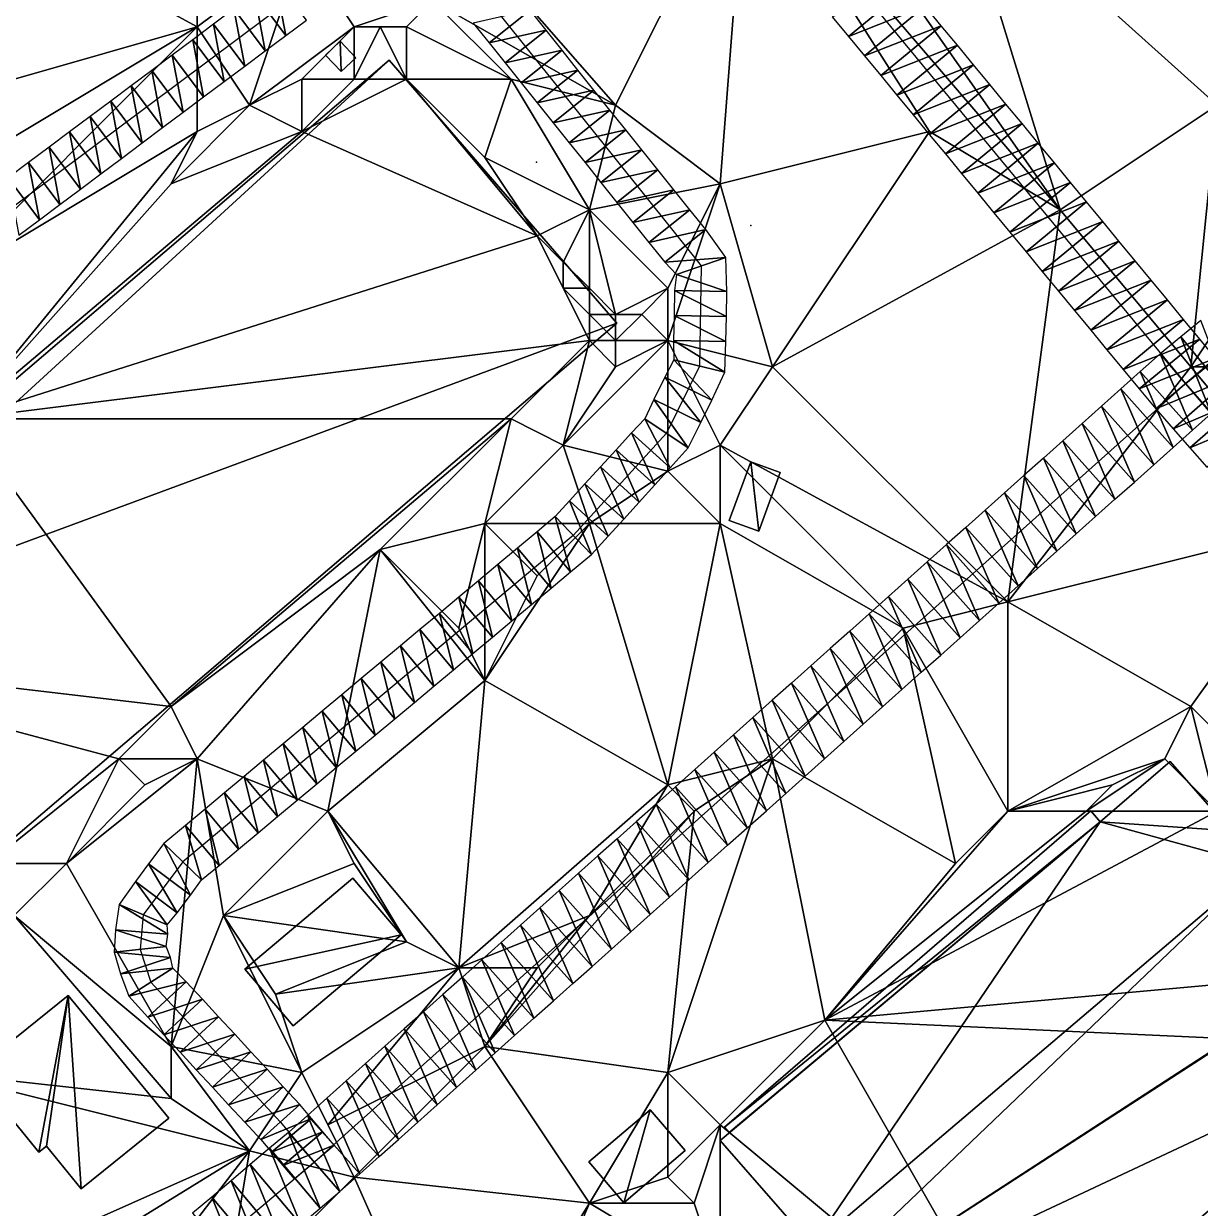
# Model space of a CAD drawing. Header units: metres. Extents: x -1103 to 901, y -902 to 905.
# Drawn here: x -509.3 to -419.3, y 661.6 to 752.2 of the extents above; entities that cross this region are included whole.
import ezdxf

# ---------------------------------------------------------------- set-up
doc = ezdxf.new("R2010")
doc.units = ezdxf.units.M
for name, color, linetype in [('OSM_BUILDING_FOOTPRINTS', 7, 'CONTINUOUS'), ('OSM_BUILDING_ROOFS', 1, 'CONTINUOUS'), ('OSM_BUILDING_WALLS', 8, 'CONTINUOUS'), ('OSM_ROAD_AXES', 2, 'CONTINUOUS'), ('OSM_ROAD_SURFACE', 9, 'CONTINUOUS'), ('OSM_TERRAIN', 3, 'CONTINUOUS'), ('OSM_TREES', 3, 'CONTINUOUS')]:
    doc.layers.add(name, color=color, linetype=linetype)

msp = doc.modelspace()

# ---------------------------------------------------------------- linework, layer by layer
at = {"layer": 'OSM_BUILDING_FOOTPRINTS'}
for points in [[(-486.183, 749.842, 7.859), (-485.077, 750.892, 7.859), (-483.872, 749.632, 7.859), (-484.978, 748.581, 7.859), (-486.183, 749.842, 7.859)], [(-531.426, 706.667, 8.583), (-481.308, 749.444, 8.583), (-463.909, 729.327, 8.583), (-514.115, 686.473, 8.583), (-516.801, 689.581, 8.583), (-517.918, 688.63, 8.583), (-531.105, 703.869, 8.583), (-529.9, 704.909, 8.583), (-531.426, 706.667, 8.583)], [(-451.407, 717.904, 6.605), (-453.054, 713.414, 6.605), (-455.309, 714.232, 6.605), (-453.651, 718.722, 6.605), (-451.407, 717.904, 6.605)], [(-416.952, 690.478, 8.057), (-416.178, 691.141, 8.057), (-413.901, 688.542, 8.057), (-414.741, 687.823, 8.057), (-408.164, 680.314, 8.057), (-408.617, 679.927, 8.057), (-403.709, 674.309, 8.057), (-444.077, 639.451, 8.057), (-453.772, 650.521, 8.057), (-453.086, 651.107, 8.057), (-455.098, 653.408, 8.057), (-448.941, 658.716, 8.057), (-456.005, 666.789, 8.057), (-455.308, 667.397, 8.057), (-455.673, 667.828, 8.057), (-427.663, 692.015, 8.057), (-426.933, 691.174, 8.057), (-421.594, 695.786, 8.057), (-416.952, 690.478, 8.057)], [(-488.658, 675.569, 11.183), (-492.361, 679.905, 11.183), (-484.104, 686.872, 11.183), (-480.39, 682.537, 11.183), (-488.658, 675.569, 11.183)], [(-513.131, 672.041, 11.18), (-505.88, 677.903, 11.18), (-498.175, 668.503, 11.18), (-504.863, 663.095, 11.18), (-507.527, 666.357, 11.18), (-508.102, 665.893, 11.18), (-513.131, 672.041, 11.18)], [(-466.053, 665.174, 9.037), (-461.355, 669.155, 9.037), (-458.669, 666.026, 9.037), (-463.367, 662.033, 9.037), (-466.053, 665.174, 9.037)]]:
    msp.add_polyline3d(points, close=True, dxfattribs=at)
at = {"layer": 'OSM_BUILDING_ROOFS'}
for points in [[(-485.077, 750.892, 17.859), (-486.183, 749.842, 17.859), (-484.978, 748.581, 17.859)], [(-485.077, 750.892, 17.859), (-484.978, 748.581, 17.859), (-483.872, 749.632, 17.859)], [(-481.308, 749.444, 36.183), (-531.426, 706.667, 36.183), (-529.9, 704.909, 36.183)], [(-529.9, 704.909, 36.183), (-463.909, 729.327, 36.183), (-481.308, 749.444, 36.183)], [(-529.9, 704.909, 36.183), (-514.115, 686.473, 36.183), (-463.909, 729.327, 36.183)], [(-453.054, 713.414, 11.805), (-453.651, 718.722, 11.805), (-455.309, 714.232, 11.805)], [(-453.054, 713.414, 11.805), (-451.407, 717.904, 11.805), (-453.651, 718.722, 11.805)], [(-416.952, 690.478, 58.057), (-421.594, 695.786, 58.057), (-426.933, 691.174, 58.057)], [(-426.933, 691.174, 58.057), (-427.663, 692.015, 58.057), (-455.673, 667.828, 58.057)], [(-426.933, 691.174, 58.057), (-455.308, 667.397, 58.057), (-456.005, 666.789, 58.057)], [(-426.933, 691.174, 58.057), (-456.005, 666.789, 58.057), (-448.941, 658.716, 58.057)], [(-426.933, 691.174, 58.057), (-455.673, 667.828, 58.057), (-455.308, 667.397, 58.057)], [(-414.741, 687.823, 58.057), (-426.933, 691.174, 58.057), (-448.941, 658.716, 58.057)], [(-414.741, 687.823, 58.057), (-416.952, 690.478, 58.057), (-426.933, 691.174, 58.057)], [(-453.086, 651.107, 58.057), (-408.164, 680.314, 58.057), (-414.741, 687.823, 58.057)], [(-414.741, 687.823, 58.057), (-448.941, 658.716, 58.057), (-453.086, 651.107, 58.057)], [(-492.361, 679.905, 16.383), (-480.39, 682.537, 16.383), (-484.104, 686.872, 16.383)], [(-492.361, 679.905, 16.383), (-488.658, 675.569, 16.383), (-480.39, 682.537, 16.383)], [(-453.086, 651.107, 58.057), (-408.617, 679.927, 58.057), (-408.164, 680.314, 58.057)], [(-453.086, 651.107, 58.057), (-403.709, 674.309, 58.057), (-408.617, 679.927, 58.057)], [(-505.88, 677.903, 16.38), (-513.131, 672.041, 16.38), (-508.102, 665.893, 16.38)], [(-505.88, 677.903, 16.38), (-508.102, 665.893, 16.38), (-507.527, 666.357, 16.38)], [(-505.88, 677.903, 16.38), (-507.527, 666.357, 16.38), (-504.863, 663.095, 16.38)], [(-505.88, 677.903, 16.38), (-504.863, 663.095, 16.38), (-498.175, 668.503, 16.38)], [(-453.086, 651.107, 58.057), (-444.077, 639.451, 58.057), (-403.709, 674.309, 58.057)], [(-461.355, 669.155, 14.237), (-466.053, 665.174, 14.237), (-463.367, 662.033, 14.237)], [(-461.355, 669.155, 14.237), (-463.367, 662.033, 14.237), (-458.669, 666.026, 14.237)]]:
    msp.add_3dface(points, dxfattribs=at)
at = {"layer": 'OSM_BUILDING_WALLS'}
for points in [[(-485.077, 750.892, 7.859), (-486.183, 749.842, 7.859), (-486.183, 749.842, 17.859)], [(-485.077, 750.892, 7.859), (-486.183, 749.842, 17.859), (-485.077, 750.892, 17.859)], [(-483.872, 749.632, 7.859), (-485.077, 750.892, 7.859), (-485.077, 750.892, 17.859)], [(-483.872, 749.632, 7.859), (-485.077, 750.892, 17.859), (-483.872, 749.632, 17.859)], [(-486.183, 749.842, 7.859), (-484.978, 748.581, 7.859), (-484.978, 748.581, 17.859)], [(-486.183, 749.842, 7.859), (-484.978, 748.581, 17.859), (-486.183, 749.842, 17.859)], [(-484.978, 748.581, 7.859), (-483.872, 749.632, 7.859), (-483.872, 749.632, 17.859)], [(-484.978, 748.581, 7.859), (-483.872, 749.632, 17.859), (-484.978, 748.581, 17.859)], [(-481.308, 749.444, 8.583), (-531.426, 706.667, 8.583), (-531.426, 706.667, 36.183)], [(-481.308, 749.444, 8.583), (-531.426, 706.667, 36.183), (-481.308, 749.444, 36.183)], [(-463.909, 729.327, 8.583), (-481.308, 749.444, 8.583), (-481.308, 749.444, 36.183)], [(-463.909, 729.327, 8.583), (-481.308, 749.444, 36.183), (-463.909, 729.327, 36.183)], [(-514.115, 686.473, 8.583), (-463.909, 729.327, 8.583), (-463.909, 729.327, 36.183)], [(-514.115, 686.473, 8.583), (-463.909, 729.327, 36.183), (-514.115, 686.473, 36.183)], [(-453.651, 718.722, 6.605), (-455.309, 714.232, 6.605), (-455.309, 714.232, 11.805)], [(-453.651, 718.722, 6.605), (-455.309, 714.232, 11.805), (-453.651, 718.722, 11.805)], [(-451.407, 717.904, 6.605), (-453.651, 718.722, 6.605), (-453.651, 718.722, 11.805)], [(-451.407, 717.904, 6.605), (-453.651, 718.722, 11.805), (-451.407, 717.904, 11.805)], [(-453.054, 713.414, 6.605), (-451.407, 717.904, 6.605), (-451.407, 717.904, 11.805)], [(-453.054, 713.414, 6.605), (-451.407, 717.904, 11.805), (-453.054, 713.414, 11.805)], [(-455.309, 714.232, 6.605), (-453.054, 713.414, 6.605), (-453.054, 713.414, 11.805)], [(-455.309, 714.232, 6.605), (-453.054, 713.414, 11.805), (-455.309, 714.232, 11.805)], [(-421.594, 695.786, 8.057), (-426.933, 691.174, 8.057), (-426.933, 691.174, 58.057)], [(-421.594, 695.786, 8.057), (-426.933, 691.174, 58.057), (-421.594, 695.786, 58.057)], [(-416.952, 690.478, 8.057), (-421.594, 695.786, 8.057), (-421.594, 695.786, 58.057)], [(-416.952, 690.478, 8.057), (-421.594, 695.786, 58.057), (-416.952, 690.478, 58.057)], [(-427.663, 692.015, 8.057), (-455.673, 667.828, 8.057), (-455.673, 667.828, 58.057)], [(-427.663, 692.015, 8.057), (-455.673, 667.828, 58.057), (-427.663, 692.015, 58.057)], [(-426.933, 691.174, 8.057), (-427.663, 692.015, 8.057), (-427.663, 692.015, 58.057)], [(-426.933, 691.174, 8.057), (-427.663, 692.015, 58.057), (-426.933, 691.174, 58.057)], [(-484.104, 686.872, 11.183), (-492.361, 679.905, 11.183), (-492.361, 679.905, 16.383)], [(-484.104, 686.872, 11.183), (-492.361, 679.905, 16.383), (-484.104, 686.872, 16.383)], [(-480.39, 682.537, 11.183), (-484.104, 686.872, 11.183), (-484.104, 686.872, 16.383)], [(-480.39, 682.537, 11.183), (-484.104, 686.872, 16.383), (-480.39, 682.537, 16.383)], [(-488.658, 675.569, 11.183), (-480.39, 682.537, 11.183), (-480.39, 682.537, 16.383)], [(-488.658, 675.569, 11.183), (-480.39, 682.537, 16.383), (-488.658, 675.569, 16.383)], [(-492.361, 679.905, 11.183), (-488.658, 675.569, 11.183), (-488.658, 675.569, 16.383)], [(-492.361, 679.905, 11.183), (-488.658, 675.569, 16.383), (-492.361, 679.905, 16.383)], [(-505.88, 677.903, 11.18), (-513.131, 672.041, 11.18), (-513.131, 672.041, 16.38)], [(-505.88, 677.903, 11.18), (-513.131, 672.041, 16.38), (-505.88, 677.903, 16.38)], [(-498.175, 668.503, 11.18), (-505.88, 677.903, 11.18), (-505.88, 677.903, 16.38)], [(-498.175, 668.503, 11.18), (-505.88, 677.903, 16.38), (-498.175, 668.503, 16.38)], [(-444.077, 639.451, 8.057), (-403.709, 674.309, 8.057), (-403.709, 674.309, 58.057)], [(-444.077, 639.451, 8.057), (-403.709, 674.309, 58.057), (-444.077, 639.451, 58.057)], [(-513.131, 672.041, 11.18), (-508.102, 665.893, 11.18), (-508.102, 665.893, 16.38)], [(-513.131, 672.041, 11.18), (-508.102, 665.893, 16.38), (-513.131, 672.041, 16.38)], [(-461.355, 669.155, 9.037), (-466.053, 665.174, 9.037), (-466.053, 665.174, 14.237)], [(-461.355, 669.155, 9.037), (-466.053, 665.174, 14.237), (-461.355, 669.155, 14.237)], [(-458.669, 666.026, 9.037), (-461.355, 669.155, 9.037), (-461.355, 669.155, 14.237)], [(-458.669, 666.026, 9.037), (-461.355, 669.155, 14.237), (-458.669, 666.026, 14.237)], [(-504.863, 663.095, 11.18), (-498.175, 668.503, 11.18), (-498.175, 668.503, 16.38)], [(-504.863, 663.095, 11.18), (-498.175, 668.503, 16.38), (-504.863, 663.095, 16.38)], [(-455.308, 667.397, 8.057), (-456.005, 666.789, 8.057), (-456.005, 666.789, 58.057)], [(-455.308, 667.397, 8.057), (-456.005, 666.789, 58.057), (-455.308, 667.397, 58.057)], [(-455.673, 667.828, 8.057), (-455.308, 667.397, 8.057), (-455.308, 667.397, 58.057)], [(-455.673, 667.828, 8.057), (-455.308, 667.397, 58.057), (-455.673, 667.828, 58.057)], [(-508.102, 665.893, 11.18), (-507.527, 666.357, 11.18), (-507.527, 666.357, 16.38)], [(-508.102, 665.893, 11.18), (-507.527, 666.357, 16.38), (-508.102, 665.893, 16.38)], [(-507.527, 666.357, 11.18), (-504.863, 663.095, 11.18), (-504.863, 663.095, 16.38)], [(-507.527, 666.357, 11.18), (-504.863, 663.095, 16.38), (-507.527, 666.357, 16.38)], [(-456.005, 666.789, 8.057), (-448.941, 658.716, 8.057), (-448.941, 658.716, 58.057)], [(-456.005, 666.789, 8.057), (-448.941, 658.716, 58.057), (-456.005, 666.789, 58.057)], [(-463.367, 662.033, 9.037), (-458.669, 666.026, 9.037), (-458.669, 666.026, 14.237)], [(-463.367, 662.033, 9.037), (-458.669, 666.026, 14.237), (-463.367, 662.033, 14.237)], [(-466.053, 665.174, 9.037), (-463.367, 662.033, 9.037), (-463.367, 662.033, 14.237)], [(-466.053, 665.174, 9.037), (-463.367, 662.033, 14.237), (-466.053, 665.174, 14.237)]]:
    msp.add_3dface(points, dxfattribs=at)
at = {"layer": 'OSM_ROAD_AXES'}
for points in [[(-597.703, 570.619, 12.345), (-515.098, 641.519, 12.272), (-487.055, 665.152, 13.313), (-420.401, 724.705, 8.35), (-345.522, 785.95, 12.716), (-274.8, 851.575, 8.351), (-264.973, 869.424, 8.091)], [(-462.096, 775.255, 8.452), (-469.602, 768.974, 8.876), (-479.429, 761.166, 9.446), (-515.553, 734.138, 10.601)], [(-77.255, 318.222, 13.765), (-85.811, 327.988, 13.455), (-182.001, 437.737, 14.897), (-212.233, 474.475, 11.147), (-217.937, 481.641, 10.915), (-283.232, 563.809, 11.554), (-321.368, 609.272, 10.548), (-364.921, 661.205, 12.399), (-420.401, 724.705, 8.35), (-452.535, 763.666, 7.695)], [(-479.429, 761.166, 9.446), (-457.453, 733.707, 8.238), (-457.597, 726.043, 8.406), (-460.117, 720.901, 8.946), (-467.236, 713.082, 10.07), (-497.103, 688.121, 13.07), (-500.132, 684.074, 13.23), (-500.364, 681.42, 13.338), (-499.546, 678.92, 13.442), (-489.653, 668.215, 13.434), (-487.055, 665.152, 13.313)]]:
    msp.add_polyline3d(points, dxfattribs=at)
at = {"layer": 'OSM_ROAD_SURFACE'}
for points in [[(-490.051, 755.717, 9.717), (-491.621, 754.541, 9.78), (-489.225, 751.339, 9.899)], [(-490.051, 755.717, 9.717), (-489.225, 751.339, 9.899), (-487.654, 752.514, 9.858)], [(-441.569, 755.085, 7.573), (-447.434, 752.766, 7.594), (-446.198, 751.267, 7.547)], [(-440.333, 753.587, 7.578), (-441.569, 755.085, 7.573), (-446.198, 751.267, 7.547)], [(-491.621, 754.541, 9.78), (-493.192, 753.366, 9.842), (-490.795, 750.164, 9.943)], [(-491.621, 754.541, 9.78), (-490.795, 750.164, 9.943), (-489.225, 751.339, 9.899)], [(-493.192, 753.366, 9.842), (-494.762, 752.191, 9.905), (-492.366, 748.988, 10.005)], [(-493.192, 753.366, 9.842), (-492.366, 748.988, 10.005), (-490.795, 750.164, 9.943)], [(-474.886, 752.289, 9.503), (-473.665, 750.763, 9.485), (-470.542, 753.263, 9.277)], [(-473.665, 750.763, 9.485), (-469.321, 751.737, 9.247), (-470.542, 753.263, 9.277)], [(-440.333, 753.587, 7.578), (-446.198, 751.267, 7.547), (-444.962, 749.769, 7.499)], [(-439.097, 752.088, 7.583), (-440.333, 753.587, 7.578), (-444.962, 749.769, 7.499)], [(-494.762, 752.191, 9.905), (-496.333, 751.016, 9.96), (-493.937, 747.813, 10.062)], [(-494.762, 752.191, 9.905), (-493.937, 747.813, 10.062), (-492.366, 748.988, 10.005)], [(-473.665, 750.763, 9.485), (-472.444, 749.238, 9.468), (-469.321, 751.737, 9.247)], [(-472.444, 749.238, 9.468), (-468.1, 750.212, 9.217), (-469.321, 751.737, 9.247)], [(-439.097, 752.088, 7.583), (-444.962, 749.769, 7.499), (-443.726, 748.27, 7.452)], [(-437.861, 750.59, 7.588), (-439.097, 752.088, 7.583), (-443.726, 748.27, 7.452)], [(-496.333, 751.016, 9.96), (-497.904, 749.841, 10.008), (-495.507, 746.638, 10.106)], [(-496.333, 751.016, 9.96), (-495.507, 746.638, 10.106), (-493.937, 747.813, 10.062)], [(-437.861, 750.59, 7.588), (-443.726, 748.27, 7.452), (-442.49, 746.772, 7.405)], [(-436.625, 749.091, 7.593), (-437.861, 750.59, 7.588), (-442.49, 746.772, 7.405)], [(-497.904, 749.841, 10.008), (-499.474, 748.666, 10.058), (-497.078, 745.463, 10.153)], [(-497.904, 749.841, 10.008), (-497.078, 745.463, 10.153), (-495.507, 746.638, 10.106)], [(-472.444, 749.238, 9.468), (-471.223, 747.712, 9.446), (-468.1, 750.212, 9.217)], [(-471.223, 747.712, 9.446), (-466.88, 748.686, 9.187), (-468.1, 750.212, 9.217)], [(-499.474, 748.666, 10.058), (-501.045, 747.491, 10.11), (-498.648, 744.288, 10.201)], [(-499.474, 748.666, 10.058), (-498.648, 744.288, 10.201), (-497.078, 745.463, 10.153)], [(-471.223, 747.712, 9.446), (-470.003, 746.187, 9.365), (-466.88, 748.686, 9.187)], [(-470.003, 746.187, 9.365), (-465.659, 747.161, 9.157), (-466.88, 748.686, 9.187)], [(-436.625, 749.091, 7.593), (-442.49, 746.772, 7.405), (-441.254, 745.274, 7.357)], [(-435.389, 747.593, 7.598), (-436.625, 749.091, 7.593), (-441.254, 745.274, 7.357)], [(-501.045, 747.491, 10.11), (-502.615, 746.315, 10.163), (-500.219, 743.113, 10.248)], [(-501.045, 747.491, 10.11), (-500.219, 743.113, 10.248), (-498.648, 744.288, 10.201)], [(-470.003, 746.187, 9.365), (-468.782, 744.661, 9.284), (-465.659, 747.161, 9.157)], [(-468.782, 744.661, 9.284), (-464.438, 745.635, 9.111), (-465.659, 747.161, 9.157)], [(-435.389, 747.593, 7.598), (-441.254, 745.274, 7.357), (-440.018, 743.775, 7.319)], [(-434.153, 746.094, 7.603), (-435.389, 747.593, 7.598), (-440.018, 743.775, 7.319)], [(-502.615, 746.315, 10.163), (-504.186, 745.14, 10.216), (-501.79, 741.937, 10.296)], [(-502.615, 746.315, 10.163), (-501.79, 741.937, 10.296), (-500.219, 743.113, 10.248)], [(-434.153, 746.094, 7.603), (-440.018, 743.775, 7.319), (-438.782, 742.277, 7.412)], [(-432.917, 744.596, 7.608), (-434.153, 746.094, 7.603), (-438.782, 742.277, 7.412)], [(-504.186, 745.14, 10.216), (-505.757, 743.965, 10.269), (-503.36, 740.762, 10.343)], [(-504.186, 745.14, 10.216), (-503.36, 740.762, 10.343), (-501.79, 741.937, 10.296)], [(-468.782, 744.661, 9.284), (-467.561, 743.136, 9.203), (-464.438, 745.635, 9.111)], [(-467.561, 743.136, 9.203), (-463.217, 744.11, 8.965), (-464.438, 745.635, 9.111)], [(-467.561, 743.136, 9.203), (-466.34, 741.61, 9.121), (-463.217, 744.11, 8.965)], [(-466.34, 741.61, 9.121), (-461.996, 742.584, 8.801), (-463.217, 744.11, 8.965)], [(-432.917, 744.596, 7.608), (-438.782, 742.277, 7.412), (-437.546, 740.778, 7.505)], [(-431.682, 743.097, 7.613), (-432.917, 744.596, 7.608), (-437.546, 740.778, 7.505)], [(-505.757, 743.965, 10.269), (-507.327, 742.79, 10.322), (-504.931, 739.587, 10.391)], [(-505.757, 743.965, 10.269), (-504.931, 739.587, 10.391), (-503.36, 740.762, 10.343)], [(-507.327, 742.79, 10.322), (-508.898, 741.615, 10.375), (-506.501, 738.412, 10.439)], [(-507.327, 742.79, 10.322), (-506.501, 738.412, 10.439), (-504.931, 739.587, 10.391)], [(-466.34, 741.61, 9.121), (-465.119, 740.085, 9.021), (-461.996, 742.584, 8.801)], [(-465.119, 740.085, 9.021), (-460.775, 741.059, 8.636), (-461.996, 742.584, 8.801)], [(-431.682, 743.097, 7.613), (-437.546, 740.778, 7.505), (-436.31, 739.28, 7.599)], [(-430.446, 741.599, 7.629), (-431.682, 743.097, 7.613), (-436.31, 739.28, 7.599)], [(-508.898, 741.615, 10.375), (-510.468, 740.44, 10.428), (-508.072, 737.237, 10.486)], [(-508.898, 741.615, 10.375), (-508.072, 737.237, 10.486), (-506.501, 738.412, 10.439)], [(-430.446, 741.599, 7.629), (-436.31, 739.28, 7.599), (-435.074, 737.781, 7.692)], [(-429.21, 740.1, 7.647), (-430.446, 741.599, 7.629), (-435.074, 737.781, 7.692)], [(-465.119, 740.085, 9.021), (-463.898, 738.559, 8.857), (-460.775, 741.059, 8.636)], [(-463.898, 738.559, 8.857), (-459.554, 739.533, 8.472), (-460.775, 741.059, 8.636)], [(-510.468, 740.44, 10.428), (-509.643, 736.062, 10.534), (-508.072, 737.237, 10.486)], [(-429.21, 740.1, 7.647), (-435.074, 737.781, 7.692), (-433.838, 736.283, 7.785)], [(-427.974, 738.602, 7.685), (-429.21, 740.1, 7.647), (-433.838, 736.283, 7.785)], [(-463.898, 738.559, 8.857), (-462.677, 737.034, 8.719), (-459.554, 739.533, 8.472)], [(-462.677, 737.034, 8.719), (-458.334, 738.008, 8.332), (-459.554, 739.533, 8.472)], [(-462.677, 737.034, 8.719), (-461.457, 735.508, 8.583), (-458.334, 738.008, 8.332)], [(-461.457, 735.508, 8.583), (-457.113, 736.482, 8.237), (-458.334, 738.008, 8.332)], [(-427.974, 738.602, 7.685), (-433.838, 736.283, 7.785), (-432.602, 734.784, 7.81)], [(-426.738, 737.103, 7.766), (-427.974, 738.602, 7.685), (-432.602, 734.784, 7.81)], [(-426.738, 737.103, 7.766), (-432.602, 734.784, 7.81), (-431.367, 733.286, 7.82)], [(-425.502, 735.605, 7.847), (-426.738, 737.103, 7.766), (-431.367, 733.286, 7.82)], [(-461.457, 735.508, 8.583), (-460.236, 733.983, 8.446), (-457.113, 736.482, 8.237)], [(-460.236, 733.983, 8.446), (-455.562, 734.358, 8.206), (-457.113, 736.482, 8.237)], [(-425.502, 735.605, 7.847), (-431.367, 733.286, 7.82), (-430.131, 731.787, 7.865)], [(-424.266, 734.106, 7.928), (-425.502, 735.605, 7.847), (-430.131, 731.787, 7.865)], [(-460.236, 733.983, 8.446), (-459.344, 733.056, 8.358), (-455.562, 734.358, 8.206)], [(-459.344, 733.056, 8.358), (-455.49, 731.753, 8.239), (-455.562, 734.358, 8.206)], [(-424.266, 734.106, 7.928), (-430.131, 731.787, 7.865), (-428.895, 730.289, 7.945)], [(-423.03, 732.608, 8.009), (-424.266, 734.106, 7.928), (-428.895, 730.289, 7.945)], [(-459.344, 733.056, 8.358), (-459.489, 731.828, 8.383), (-455.49, 731.753, 8.239)], [(-423.03, 732.608, 8.009), (-428.895, 730.289, 7.945), (-427.659, 728.79, 8.026)], [(-421.794, 731.109, 8.09), (-423.03, 732.608, 8.009), (-427.659, 728.79, 8.026)], [(-459.489, 731.828, 8.383), (-459.525, 729.912, 8.417), (-455.526, 729.837, 8.266)], [(-459.489, 731.828, 8.383), (-455.526, 729.837, 8.266), (-455.49, 731.753, 8.239)], [(-421.794, 731.109, 8.09), (-427.659, 728.79, 8.026), (-426.423, 727.292, 8.106)], [(-420.558, 729.611, 8.17), (-421.794, 731.109, 8.09), (-426.423, 727.292, 8.106)], [(-459.525, 729.912, 8.417), (-459.561, 727.996, 8.447), (-455.561, 727.921, 8.294)], [(-459.525, 729.912, 8.417), (-455.561, 727.921, 8.294), (-455.526, 729.837, 8.266)], [(-420.558, 729.611, 8.17), (-426.423, 727.292, 8.106), (-425.187, 725.793, 8.186)], [(-419.322, 728.112, 8.281), (-420.558, 729.611, 8.17), (-425.187, 725.793, 8.186)], [(-416.973, 723.633, 8.548), (-419.244, 729.527, 8.196), (-420.772, 728.277, 8.247)], [(-459.561, 727.996, 8.447), (-459.541, 726.512, 8.535), (-455.653, 725.574, 8.387)], [(-459.561, 727.996, 8.447), (-455.653, 725.574, 8.387), (-455.561, 727.921, 8.294)], [(-419.322, 728.112, 8.281), (-425.187, 725.793, 8.186), (-423.951, 724.295, 8.267)], [(-418.114, 726.647, 8.323), (-419.322, 728.112, 8.281), (-423.951, 724.295, 8.267)], [(-418.451, 722.425, 8.596), (-420.772, 728.277, 8.247), (-422.35, 726.985, 8.264)], [(-418.451, 722.425, 8.596), (-416.973, 723.633, 8.548), (-420.772, 728.277, 8.247)], [(-419.883, 721.145, 8.564), (-422.35, 726.985, 8.264), (-423.881, 725.619, 8.239)], [(-419.883, 721.145, 8.564), (-418.451, 722.425, 8.596), (-422.35, 726.985, 8.264)], [(-459.541, 726.512, 8.535), (-460.233, 725.209, 8.691), (-456.641, 723.449, 8.556)], [(-459.541, 726.512, 8.535), (-456.641, 723.449, 8.556), (-455.653, 725.574, 8.387)], [(-418.114, 726.647, 8.323), (-423.951, 724.295, 8.267), (-422.688, 722.763, 8.349)], [(-416.851, 725.202, 8.38), (-418.114, 726.647, 8.323), (-422.688, 722.763, 8.349)], [(-460.233, 725.209, 8.691), (-461.073, 723.495, 8.9), (-457.481, 721.735, 8.715)], [(-460.233, 725.209, 8.691), (-457.481, 721.735, 8.715), (-456.641, 723.449, 8.556)], [(-421.364, 719.821, 8.531), (-423.881, 725.619, 8.239), (-425.362, 724.295, 8.215)], [(-421.364, 719.821, 8.531), (-419.883, 721.145, 8.564), (-423.881, 725.619, 8.239)], [(-416.851, 725.202, 8.38), (-422.688, 722.763, 8.349), (-421.37, 721.255, 8.477)], [(-415.561, 723.725, 8.504), (-416.851, 725.202, 8.38), (-421.37, 721.255, 8.477)], [(-422.846, 718.498, 8.498), (-425.362, 724.295, 8.215), (-426.843, 722.972, 8.19)], [(-422.846, 718.498, 8.498), (-421.364, 719.821, 8.531), (-425.362, 724.295, 8.215)], [(-461.073, 723.495, 8.9), (-461.778, 722.016, 9.078), (-458.457, 719.785, 8.939)], [(-461.073, 723.495, 8.9), (-458.457, 719.785, 8.939), (-457.481, 721.735, 8.715)], [(-415.561, 723.725, 8.504), (-421.37, 721.255, 8.477), (-420.08, 719.778, 8.605)], [(-414.271, 722.249, 8.627), (-415.561, 723.725, 8.504), (-420.08, 719.778, 8.605)], [(-424.327, 717.174, 8.466), (-426.843, 722.972, 8.19), (-428.324, 721.649, 8.166)], [(-424.327, 717.174, 8.466), (-422.846, 718.498, 8.498), (-426.843, 722.972, 8.19)], [(-461.778, 722.016, 9.078), (-462.783, 720.944, 9.257), (-459.825, 718.251, 9.164)], [(-461.778, 722.016, 9.078), (-459.825, 718.251, 9.164), (-458.457, 719.785, 8.939)], [(-425.808, 715.851, 8.433), (-428.324, 721.649, 8.166), (-429.806, 720.325, 8.142)], [(-425.808, 715.851, 8.433), (-424.327, 717.174, 8.466), (-428.324, 721.649, 8.166)], [(-414.271, 722.249, 8.627), (-420.08, 719.778, 8.605), (-418.789, 718.301, 8.733)], [(-462.783, 720.944, 9.257), (-463.969, 719.641, 9.47), (-461.011, 716.948, 9.325)], [(-462.783, 720.944, 9.257), (-461.011, 716.948, 9.325), (-459.825, 718.251, 9.164)], [(-463.969, 719.641, 9.47), (-465.155, 718.338, 9.659), (-462.198, 715.645, 9.475)], [(-463.969, 719.641, 9.47), (-462.198, 715.645, 9.475), (-461.011, 716.948, 9.325)], [(-427.289, 714.528, 8.4), (-429.806, 720.325, 8.142), (-431.287, 719.002, 8.117)], [(-427.289, 714.528, 8.4), (-425.808, 715.851, 8.433), (-429.806, 720.325, 8.142)], [(-428.77, 713.204, 8.367), (-431.287, 719.002, 8.117), (-432.768, 717.678, 8.096)], [(-428.77, 713.204, 8.367), (-427.289, 714.528, 8.4), (-431.287, 719.002, 8.117)], [(-465.155, 718.338, 9.659), (-466.342, 717.034, 9.832), (-463.384, 714.342, 9.625)], [(-465.155, 718.338, 9.659), (-463.384, 714.342, 9.625), (-462.198, 715.645, 9.475)], [(-466.342, 717.034, 9.832), (-467.528, 715.731, 10.012), (-464.571, 713.038, 9.825)], [(-466.342, 717.034, 9.832), (-464.571, 713.038, 9.825), (-463.384, 714.342, 9.625)], [(-430.252, 711.881, 8.334), (-432.768, 717.678, 8.096), (-434.249, 716.355, 8.135)], [(-430.252, 711.881, 8.334), (-428.77, 713.204, 8.367), (-432.768, 717.678, 8.096)], [(-431.733, 710.557, 8.301), (-434.249, 716.355, 8.135), (-435.73, 715.032, 8.175)], [(-431.733, 710.557, 8.301), (-430.252, 711.881, 8.334), (-434.249, 716.355, 8.135)], [(-467.528, 715.731, 10.012), (-468.615, 714.53, 10.182), (-465.857, 711.633, 10.05)], [(-467.528, 715.731, 10.012), (-465.857, 711.633, 10.05), (-464.571, 713.038, 9.825)], [(-468.615, 714.53, 10.182), (-470.012, 713.368, 10.383), (-467.447, 710.299, 10.283)], [(-468.615, 714.53, 10.182), (-467.447, 710.299, 10.283), (-465.857, 711.633, 10.05)], [(-433.214, 709.234, 8.272), (-435.73, 715.032, 8.175), (-437.212, 713.708, 8.214)], [(-433.214, 709.234, 8.272), (-431.733, 710.557, 8.301), (-435.73, 715.032, 8.175)], [(-470.012, 713.368, 10.383), (-471.505, 712.12, 10.6), (-468.94, 709.051, 10.503)], [(-470.012, 713.368, 10.383), (-468.94, 709.051, 10.503), (-467.447, 710.299, 10.283)], [(-434.695, 707.911, 8.302), (-437.212, 713.708, 8.214), (-438.693, 712.385, 8.265)], [(-434.695, 707.911, 8.302), (-433.214, 709.234, 8.272), (-437.212, 713.708, 8.214)], [(-436.176, 706.587, 8.416), (-438.693, 712.385, 8.265), (-440.174, 711.061, 8.408)], [(-436.176, 706.587, 8.416), (-434.695, 707.911, 8.302), (-438.693, 712.385, 8.265)], [(-471.505, 712.12, 10.6), (-472.999, 710.872, 10.816), (-470.433, 707.803, 10.721)], [(-471.505, 712.12, 10.6), (-470.433, 707.803, 10.721), (-468.94, 709.051, 10.503)], [(-472.999, 710.872, 10.816), (-474.492, 709.624, 10.978), (-471.927, 706.555, 10.939)], [(-472.999, 710.872, 10.816), (-471.927, 706.555, 10.939), (-470.433, 707.803, 10.721)], [(-437.658, 705.264, 8.531), (-440.174, 711.061, 8.408), (-441.655, 709.738, 8.513)], [(-437.658, 705.264, 8.531), (-436.176, 706.587, 8.416), (-440.174, 711.061, 8.408)], [(-439.139, 703.94, 8.646), (-441.655, 709.738, 8.513), (-443.136, 708.415, 8.618)], [(-439.139, 703.94, 8.646), (-437.658, 705.264, 8.531), (-441.655, 709.738, 8.513)], [(-474.492, 709.624, 10.978), (-475.985, 708.376, 11.083), (-473.42, 705.307, 11.153)], [(-474.492, 709.624, 10.978), (-473.42, 705.307, 11.153), (-471.927, 706.555, 10.939)], [(-475.985, 708.376, 11.083), (-477.479, 707.128, 11.286), (-474.914, 704.059, 11.27)], [(-475.985, 708.376, 11.083), (-474.914, 704.059, 11.27), (-473.42, 705.307, 11.153)], [(-440.62, 702.617, 8.751), (-443.136, 708.415, 8.618), (-444.618, 707.091, 8.696)], [(-440.62, 702.617, 8.751), (-439.139, 703.94, 8.646), (-443.136, 708.415, 8.618)], [(-477.479, 707.128, 11.286), (-478.972, 705.88, 11.528), (-476.407, 702.811, 11.503)], [(-477.479, 707.128, 11.286), (-476.407, 702.811, 11.503), (-474.914, 704.059, 11.27)], [(-442.101, 701.294, 8.875), (-444.618, 707.091, 8.696), (-446.099, 705.768, 8.843)], [(-442.101, 701.294, 8.875), (-440.62, 702.617, 8.751), (-444.618, 707.091, 8.696)], [(-478.972, 705.88, 11.528), (-480.465, 704.632, 11.68), (-477.9, 701.563, 11.655)], [(-478.972, 705.88, 11.528), (-477.9, 701.563, 11.655), (-476.407, 702.811, 11.503)], [(-443.582, 699.97, 9.025), (-446.099, 705.768, 8.843), (-447.58, 704.444, 8.99)], [(-443.582, 699.97, 9.025), (-442.101, 701.294, 8.875), (-446.099, 705.768, 8.843)], [(-480.465, 704.632, 11.68), (-481.959, 703.384, 11.832), (-479.394, 700.315, 11.807)], [(-480.465, 704.632, 11.68), (-479.394, 700.315, 11.807), (-477.9, 701.563, 11.655)], [(-445.064, 698.647, 9.175), (-447.58, 704.444, 8.99), (-449.061, 703.121, 9.137)], [(-445.064, 698.647, 9.175), (-443.582, 699.97, 9.025), (-447.58, 704.444, 8.99)], [(-481.959, 703.384, 11.832), (-483.452, 702.136, 11.983), (-480.887, 699.067, 11.958)], [(-481.959, 703.384, 11.832), (-480.887, 699.067, 11.958), (-479.394, 700.315, 11.807)], [(-446.545, 697.323, 9.326), (-449.061, 703.121, 9.137), (-450.542, 701.798, 9.284)], [(-446.545, 697.323, 9.326), (-445.064, 698.647, 9.175), (-449.061, 703.121, 9.137)], [(-483.452, 702.136, 11.983), (-484.945, 700.888, 12.117), (-482.38, 697.819, 12.11)], [(-483.452, 702.136, 11.983), (-482.38, 697.819, 12.11), (-480.887, 699.067, 11.958)], [(-448.026, 696, 9.476), (-450.542, 701.798, 9.284), (-452.024, 700.474, 9.431)], [(-448.026, 696, 9.476), (-446.545, 697.323, 9.326), (-450.542, 701.798, 9.284)], [(-484.945, 700.888, 12.117), (-486.439, 699.64, 12.239), (-483.874, 696.571, 12.262)], [(-484.945, 700.888, 12.117), (-483.874, 696.571, 12.262), (-482.38, 697.819, 12.11)], [(-449.507, 694.676, 9.626), (-452.024, 700.474, 9.431), (-453.505, 699.151, 9.592)], [(-449.507, 694.676, 9.626), (-448.026, 696, 9.476), (-452.024, 700.474, 9.431)], [(-486.439, 699.64, 12.239), (-487.932, 698.392, 12.361), (-485.367, 695.323, 12.412)], [(-486.439, 699.64, 12.239), (-485.367, 695.323, 12.412), (-483.874, 696.571, 12.262)], [(-450.989, 693.353, 9.761), (-453.505, 699.151, 9.592), (-454.986, 697.827, 9.767)], [(-450.989, 693.353, 9.761), (-449.507, 694.676, 9.626), (-453.505, 699.151, 9.592)], [(-487.932, 698.392, 12.361), (-489.426, 697.144, 12.482), (-486.861, 694.075, 12.534)], [(-487.932, 698.392, 12.361), (-486.861, 694.075, 12.534), (-485.367, 695.323, 12.412)], [(-489.426, 697.144, 12.482), (-490.919, 695.896, 12.604), (-488.354, 692.827, 12.656)], [(-489.426, 697.144, 12.482), (-488.354, 692.827, 12.656), (-486.861, 694.075, 12.534)], [(-452.47, 692.03, 9.929), (-454.986, 697.827, 9.767), (-456.467, 696.504, 9.943)], [(-452.47, 692.03, 9.929), (-450.989, 693.353, 9.761), (-454.986, 697.827, 9.767)], [(-453.951, 690.706, 10.113), (-456.467, 696.504, 9.943), (-457.949, 695.181, 10.119)], [(-453.951, 690.706, 10.113), (-452.47, 692.03, 9.929), (-456.467, 696.504, 9.943)], [(-490.919, 695.896, 12.604), (-492.412, 694.648, 12.725), (-489.847, 691.579, 12.788)], [(-490.919, 695.896, 12.604), (-489.847, 691.579, 12.788), (-488.354, 692.827, 12.656)], [(-455.432, 689.383, 10.313), (-457.949, 695.181, 10.119), (-459.43, 693.857, 10.311)], [(-455.432, 689.383, 10.313), (-453.951, 690.706, 10.113), (-457.949, 695.181, 10.119)], [(-492.412, 694.648, 12.725), (-493.906, 693.4, 12.857), (-491.341, 690.331, 12.92)], [(-492.412, 694.648, 12.725), (-491.341, 690.331, 12.92), (-489.847, 691.579, 12.788)], [(-493.906, 693.4, 12.857), (-495.399, 692.152, 12.985), (-492.834, 689.083, 13.051)], [(-493.906, 693.4, 12.857), (-492.834, 689.083, 13.051), (-491.341, 690.331, 12.92)], [(-456.913, 688.059, 10.513), (-459.43, 693.857, 10.311), (-460.911, 692.534, 10.538)], [(-456.913, 688.059, 10.513), (-455.432, 689.383, 10.313), (-459.43, 693.857, 10.311)], [(-458.395, 686.736, 10.712), (-460.911, 692.534, 10.538), (-462.392, 691.21, 10.756)], [(-458.395, 686.736, 10.712), (-456.913, 688.059, 10.513), (-460.911, 692.534, 10.538)], [(-495.399, 692.152, 12.985), (-496.892, 690.904, 13.007), (-494.327, 687.835, 13.183)], [(-495.399, 692.152, 12.985), (-494.327, 687.835, 13.183), (-492.834, 689.083, 13.051)], [(-496.892, 690.904, 13.007), (-498.543, 689.509, 13.061), (-495.663, 686.733, 13.213)], [(-496.892, 690.904, 13.007), (-495.663, 686.733, 13.213), (-494.327, 687.835, 13.183)], [(-459.876, 685.413, 10.927), (-462.392, 691.21, 10.756), (-463.873, 689.887, 10.975)], [(-459.876, 685.413, 10.927), (-458.395, 686.736, 10.712), (-462.392, 691.21, 10.756)], [(-461.357, 684.089, 11.143), (-463.873, 689.887, 10.975), (-465.355, 688.564, 11.193)], [(-461.357, 684.089, 11.143), (-459.876, 685.413, 10.927), (-463.873, 689.887, 10.975)], [(-498.543, 689.509, 13.061), (-499.714, 687.97, 13.122), (-496.511, 685.574, 13.238)], [(-498.543, 689.509, 13.061), (-496.511, 685.574, 13.238), (-495.663, 686.733, 13.213)], [(-499.714, 687.97, 13.122), (-500.724, 686.621, 13.175), (-497.521, 684.225, 13.279)], [(-499.714, 687.97, 13.122), (-497.521, 684.225, 13.279), (-496.511, 685.574, 13.238)], [(-462.838, 682.766, 11.36), (-465.355, 688.564, 11.193), (-466.836, 687.24, 11.411)], [(-462.838, 682.766, 11.36), (-461.357, 684.089, 11.143), (-465.355, 688.564, 11.193)], [(-464.319, 681.442, 11.576), (-466.836, 687.24, 11.411), (-468.317, 685.917, 11.63)], [(-464.319, 681.442, 11.576), (-462.838, 682.766, 11.36), (-466.836, 687.24, 11.411)], [(-500.724, 686.621, 13.175), (-501.976, 684.849, 13.245), (-498.288, 683.298, 13.315)], [(-500.724, 686.621, 13.175), (-498.288, 683.298, 13.315), (-497.521, 684.225, 13.279)], [(-465.801, 680.119, 11.792), (-468.317, 685.917, 11.63), (-469.798, 684.593, 11.848)], [(-465.801, 680.119, 11.792), (-464.319, 681.442, 11.576), (-468.317, 685.917, 11.63)], [(-501.976, 684.849, 13.245), (-502.24, 682.921, 13.324), (-498.256, 682.572, 13.345)], [(-501.976, 684.849, 13.245), (-498.256, 682.572, 13.345), (-498.288, 683.298, 13.315)], [(-467.282, 678.796, 12.009), (-469.798, 684.593, 11.848), (-471.279, 683.27, 12.067)], [(-467.282, 678.796, 12.009), (-465.801, 680.119, 11.792), (-469.798, 684.593, 11.848)], [(-502.24, 682.921, 13.324), (-502.351, 681.194, 13.388), (-498.377, 681.645, 13.382)], [(-502.24, 682.921, 13.324), (-498.377, 681.645, 13.382), (-498.256, 682.572, 13.345)], [(-468.763, 677.472, 12.225), (-471.279, 683.27, 12.067), (-472.761, 681.946, 12.285)], [(-468.763, 677.472, 12.225), (-467.282, 678.796, 12.009), (-471.279, 683.27, 12.067)], [(-502.351, 681.194, 13.388), (-498.054, 680.792, 13.418), (-498.377, 681.645, 13.382)], [(-470.244, 676.149, 12.441), (-472.761, 681.946, 12.285), (-474.242, 680.623, 12.503)], [(-470.244, 676.149, 12.441), (-468.763, 677.472, 12.225), (-472.761, 681.946, 12.285)], [(-502.351, 681.194, 13.388), (-501.856, 679.548, 13.444), (-498.054, 680.792, 13.418)], [(-501.856, 679.548, 13.444), (-497.858, 679.993, 13.451), (-498.054, 680.792, 13.418)], [(-501.856, 679.548, 13.444), (-501.234, 677.847, 13.505), (-497.858, 679.993, 13.451)], [(-501.234, 677.847, 13.505), (-496.841, 678.94, 13.516), (-497.858, 679.993, 13.451)], [(-471.725, 674.825, 12.658), (-474.242, 680.623, 12.503), (-475.723, 679.3, 12.673)], [(-471.725, 674.825, 12.658), (-470.244, 676.149, 12.441), (-474.242, 680.623, 12.503)], [(-501.234, 677.847, 13.505), (-499.778, 676.225, 13.588), (-496.841, 678.94, 13.516)], [(-499.778, 676.225, 13.588), (-495.604, 677.601, 13.572), (-496.841, 678.94, 13.516)], [(-473.207, 673.502, 12.842), (-475.723, 679.3, 12.673), (-477.204, 677.976, 12.751)], [(-473.207, 673.502, 12.842), (-471.725, 674.825, 12.658), (-475.723, 679.3, 12.673)], [(-474.688, 672.179, 12.91), (-477.204, 677.976, 12.751), (-478.685, 676.653, 12.827)], [(-474.688, 672.179, 12.91), (-473.207, 673.502, 12.842), (-477.204, 677.976, 12.751)], [(-499.778, 676.225, 13.588), (-498.542, 674.887, 13.657), (-495.604, 677.601, 13.572)], [(-498.542, 674.887, 13.657), (-494.367, 676.263, 13.593), (-495.604, 677.601, 13.572)], [(-498.542, 674.887, 13.657), (-497.305, 673.548, 13.679), (-494.367, 676.263, 13.593)], [(-497.305, 673.548, 13.679), (-493.131, 674.925, 13.615), (-494.367, 676.263, 13.593)], [(-476.169, 670.855, 12.973), (-478.685, 676.653, 12.827), (-480.167, 675.329, 12.93)], [(-476.169, 670.855, 12.973), (-474.688, 672.179, 12.91), (-478.685, 676.653, 12.827)], [(-477.65, 669.532, 13.037), (-480.167, 675.329, 12.93), (-481.648, 674.006, 13.043)], [(-477.65, 669.532, 13.037), (-476.169, 670.855, 12.973), (-480.167, 675.329, 12.93)], [(-497.305, 673.548, 13.679), (-496.068, 672.21, 13.629), (-493.131, 674.925, 13.615)], [(-496.068, 672.21, 13.629), (-491.894, 673.587, 13.636), (-493.131, 674.925, 13.615)], [(-496.068, 672.21, 13.629), (-494.832, 670.872, 13.58), (-491.894, 673.587, 13.636)], [(-494.832, 670.872, 13.58), (-490.657, 672.249, 13.64), (-491.894, 673.587, 13.636)], [(-479.131, 668.208, 13.1), (-481.648, 674.006, 13.043), (-483.129, 672.683, 13.156)], [(-479.131, 668.208, 13.1), (-477.65, 669.532, 13.037), (-481.648, 674.006, 13.043)], [(-480.613, 666.885, 13.164), (-483.129, 672.683, 13.156), (-484.61, 671.359, 13.27)], [(-480.613, 666.885, 13.164), (-479.131, 668.208, 13.1), (-483.129, 672.683, 13.156)], [(-494.832, 670.872, 13.58), (-493.595, 669.534, 13.53), (-490.657, 672.249, 13.64)], [(-493.595, 669.534, 13.53), (-489.421, 670.911, 13.59), (-490.657, 672.249, 13.64)], [(-493.595, 669.534, 13.53), (-492.358, 668.196, 13.481), (-489.421, 670.911, 13.59)], [(-492.358, 668.196, 13.481), (-488.16, 669.546, 13.537), (-489.421, 670.911, 13.59)], [(-482.094, 665.562, 13.227), (-484.61, 671.359, 13.27), (-486.091, 670.036, 13.383)], [(-482.094, 665.562, 13.227), (-480.613, 666.885, 13.164), (-484.61, 671.359, 13.27)], [(-483.575, 664.238, 13.291), (-486.091, 670.036, 13.383), (-487.573, 668.712, 13.504)], [(-483.575, 664.238, 13.291), (-482.094, 665.562, 13.227), (-486.091, 670.036, 13.383)], [(-492.358, 668.196, 13.481), (-491.146, 666.885, 13.431), (-488.16, 669.546, 13.537)], [(-491.146, 666.885, 13.431), (-487.261, 668.488, 13.495), (-488.16, 669.546, 13.537)], [(-491.146, 666.885, 13.431), (-490.312, 665.901, 13.392), (-487.261, 668.488, 13.495)], [(-490.312, 665.901, 13.392), (-486.396, 667.467, 13.454), (-487.261, 668.488, 13.495)], [(-485.088, 662.886, 13.296), (-487.573, 668.712, 13.504), (-489.022, 667.417, 13.453)], [(-485.088, 662.886, 13.296), (-483.575, 664.238, 13.291), (-487.573, 668.712, 13.504)], [(-486.598, 661.614, 13.276), (-489.022, 667.417, 13.453), (-490.464, 666.202, 13.404)], [(-490.312, 665.901, 13.392), (-489.446, 664.879, 13.36), (-486.396, 667.467, 13.454)], [(-489.446, 664.879, 13.36), (-485.53, 666.445, 13.414), (-486.396, 667.467, 13.454)], [(-486.598, 661.614, 13.276), (-485.088, 662.886, 13.296), (-489.022, 667.417, 13.453)], [(-488.074, 660.37, 13.255), (-490.464, 666.202, 13.404), (-491.94, 664.958, 13.373)], [(-488.074, 660.37, 13.255), (-486.598, 661.614, 13.276), (-490.464, 666.202, 13.404)], [(-489.446, 664.879, 13.36), (-488.58, 663.858, 13.334), (-485.53, 666.445, 13.414)], [(-489.55, 659.126, 13.233), (-491.94, 664.958, 13.373), (-493.416, 663.714, 13.307)], [(-489.55, 659.126, 13.233), (-488.074, 660.37, 13.255), (-491.94, 664.958, 13.373)], [(-491.026, 657.882, 13.212), (-493.416, 663.714, 13.307), (-494.892, 662.47, 13.239)], [(-491.026, 657.882, 13.212), (-489.55, 659.126, 13.233), (-493.416, 663.714, 13.307)], [(-492.502, 656.639, 13.191), (-494.892, 662.47, 13.239), (-496.368, 661.227, 13.19)], [(-492.502, 656.639, 13.191), (-491.026, 657.882, 13.212), (-494.892, 662.47, 13.239)]]:
    msp.add_3dface(points, dxfattribs=at)
at = {"layer": 'OSM_TERRAIN'}
for points in [[(-438, 764, 7.077), (-404, 746, 8.453), (-392, 798, 9.459)], [(-464, 746, 9.049), (-454, 766, 7.745), (-478, 762, 9.422)], [(-464, 746, 9.049), (-456, 740, 8.097), (-454, 766, 7.745)], [(-456, 740, 8.097), (-440, 744, 7.257), (-454, 766, 7.745)], [(-440, 744, 7.257), (-430, 738, 7.676), (-454, 766, 7.745)], [(-454, 766, 7.745), (-430, 738, 7.676), (-444, 758, 7.514)], [(-524, 744, 10.208), (-496, 752, 9.875), (-518, 764, 9.128)], [(-518, 764, 9.128), (-496, 752, 9.875), (-496, 756, 9.091)], [(-430, 738, 7.676), (-438, 764, 7.077), (-444, 758, 7.514)], [(-430, 738, 7.676), (-418, 746, 7.18), (-438, 764, 7.077)], [(-438, 764, 7.077), (-418, 746, 7.18), (-404, 746, 8.453)], [(-464, 746, 9.049), (-478, 762, 9.422), (-478, 754, 9.571)], [(-492, 746, 10.069), (-488, 758, 9.557), (-496, 752, 9.875)], [(-496, 752, 9.875), (-488, 758, 9.557), (-496, 756, 9.091)], [(-492, 746, 10.069), (-484, 752, 9.862), (-488, 758, 9.557)], [(-484, 752, 9.862), (-478, 754, 9.571), (-488, 758, 9.557)], [(-480, 752, 10.256), (-478, 754, 9.571), (-484, 752, 9.862)], [(-480, 752, 10.256), (-472, 748, 9.436), (-478, 754, 9.571)], [(-472, 748, 9.436), (-464, 746, 9.049), (-478, 754, 9.571)], [(-526, 734, 10.794), (-516, 732, 10.653), (-496, 752, 9.875)], [(-526, 734, 10.794), (-496, 752, 9.875), (-524, 744, 10.208)], [(-516, 732, 10.653), (-496, 744, 10.148), (-496, 752, 9.875)], [(-496, 744, 10.148), (-492, 746, 10.069), (-496, 752, 9.875)], [(-488, 748, 10.129), (-484, 752, 9.862), (-492, 746, 10.069)], [(-488, 748, 10.129), (-484, 748, 10.255), (-484, 752, 9.862)], [(-484, 748, 10.255), (-480, 748, 11.433), (-482, 752, 10.234)], [(-484, 748, 10.255), (-482, 752, 10.234), (-484, 752, 9.862)], [(-482, 752, 10.234), (-480, 752, 10.256), (-484, 752, 9.862)], [(-482, 752, 10.234), (-480, 748, 11.433), (-480, 752, 10.256)], [(-480, 748, 11.433), (-472, 748, 9.436), (-480, 752, 10.256)], [(-488, 744, 11.383), (-488, 748, 10.129), (-492, 746, 10.069)], [(-488, 744, 11.383), (-470, 736, 11.45), (-480, 748, 11.433)], [(-488, 744, 11.383), (-484, 748, 10.255), (-488, 748, 10.129)], [(-488, 744, 11.383), (-480, 748, 11.433), (-484, 748, 10.255)], [(-470, 736, 11.45), (-474, 742, 11.19), (-480, 748, 11.433)], [(-474, 742, 11.19), (-472, 748, 9.436), (-480, 748, 11.433)], [(-474, 742, 11.19), (-466, 738, 8.99), (-472, 748, 9.436)], [(-466, 738, 8.99), (-464, 746, 9.049), (-472, 748, 9.436)], [(-498, 740, 10.513), (-492, 746, 10.069), (-496, 744, 10.148)], [(-498, 740, 10.513), (-488, 744, 11.383), (-492, 746, 10.069)], [(-466, 738, 8.99), (-456, 740, 8.097), (-464, 746, 9.049)], [(-420, 726, 8.324), (-418, 746, 7.18), (-430, 738, 7.676)], [(-420, 726, 8.324), (-416, 732, 8.185), (-418, 746, 7.18)], [(-516, 732, 10.653), (-514, 722, 11.443), (-496, 744, 10.148)], [(-514, 722, 11.443), (-498, 740, 10.513), (-496, 744, 10.148)], [(-514, 722, 11.443), (-488, 744, 11.383), (-498, 740, 10.513)], [(-514, 722, 11.443), (-470, 736, 11.45), (-488, 744, 11.383)], [(-452, 726, 8.133), (-440, 744, 7.257), (-456, 740, 8.097)], [(-452, 726, 8.133), (-430, 738, 7.676), (-440, 744, 7.257)], [(-470, 736, 11.45), (-466, 738, 8.99), (-474, 742, 11.19)], [(-460, 732, 8.344), (-456, 740, 8.097), (-466, 738, 8.99)], [(-460, 728, 8.413), (-452, 726, 8.133), (-456, 740, 8.097)], [(-460, 728, 8.413), (-456, 740, 8.097), (-460, 732, 8.344)], [(-470, 736, 11.45), (-468, 734, 11.45), (-466, 738, 8.99)], [(-468, 734, 11.45), (-466, 732, 11.352), (-466, 738, 8.99)], [(-464, 730, 11.216), (-466, 738, 8.99), (-466, 732, 11.352)], [(-464, 730, 11.216), (-460, 732, 8.344), (-466, 738, 8.99)], [(-452, 726, 8.133), (-434, 708, 8.221), (-430, 738, 7.676)], [(-434, 708, 8.221), (-420, 726, 8.324), (-430, 738, 7.676)], [(-514, 722, 11.443), (-466, 728, 11.45), (-470, 736, 11.45)], [(-466, 728, 11.45), (-468, 732, 11.45), (-470, 736, 11.45)], [(-468, 732, 11.45), (-468, 734, 11.45), (-470, 736, 11.45)], [(-468, 732, 11.45), (-466, 732, 11.352), (-468, 734, 11.45)], [(-466, 728, 11.45), (-466, 730, 11.45), (-468, 732, 11.45)], [(-466, 730, 11.45), (-466, 732, 11.352), (-468, 732, 11.45)], [(-466, 730, 11.45), (-464, 730, 11.216), (-466, 732, 11.352)], [(-462, 730, 9.765), (-460, 732, 8.344), (-464, 730, 11.216)], [(-462, 730, 9.765), (-460, 728, 8.413), (-460, 732, 8.344)], [(-420, 726, 8.324), (-414, 726, 8.177), (-416, 732, 8.185)], [(-466, 728, 11.45), (-464, 728, 10.863), (-466, 730, 11.45)], [(-464, 728, 10.863), (-464, 730, 11.216), (-466, 730, 11.45)], [(-464, 728, 10.863), (-460, 728, 8.413), (-462, 730, 9.765)], [(-464, 728, 10.863), (-462, 730, 9.765), (-464, 730, 11.216)], [(-472, 722, 11.341), (-466, 728, 11.45), (-514, 722, 11.443)], [(-468, 720, 9.793), (-466, 728, 11.45), (-472, 722, 11.341)], [(-468, 720, 9.793), (-460, 718, 9.147), (-460, 728, 8.413)], [(-468, 720, 9.793), (-464, 726, 9.97), (-466, 728, 11.45)], [(-468, 720, 9.793), (-460, 728, 8.413), (-464, 726, 9.97)], [(-466, 728, 11.45), (-464, 726, 9.97), (-464, 728, 10.863)], [(-464, 726, 9.97), (-460, 728, 8.413), (-464, 728, 10.863)], [(-460, 718, 9.147), (-456, 720, 8.67), (-460, 728, 8.413)], [(-456, 720, 8.67), (-452, 726, 8.133), (-460, 728, 8.413)], [(-456, 720, 8.67), (-434, 708, 8.221), (-452, 726, 8.133)], [(-434, 708, 8.221), (-410, 714, 9.338), (-420, 726, 8.324)], [(-410, 714, 9.338), (-414, 726, 8.177), (-420, 726, 8.324)], [(-532, 704, 11.533), (-498, 700, 11.497), (-514, 722, 11.443)], [(-498, 700, 11.497), (-472, 722, 11.341), (-514, 722, 11.443)], [(-498, 700, 11.497), (-482, 712, 11.395), (-472, 722, 11.341)], [(-482, 712, 11.395), (-474, 714, 10.699), (-472, 722, 11.341)], [(-474, 714, 10.699), (-468, 720, 9.793), (-472, 722, 11.341)], [(-474, 714, 10.699), (-466, 714, 9.896), (-468, 720, 9.793)], [(-466, 714, 9.896), (-460, 718, 9.147), (-468, 720, 9.793)], [(-456, 714, 8.674), (-456, 720, 8.67), (-460, 718, 9.147)], [(-442, 706, 8.607), (-434, 708, 8.221), (-456, 720, 8.67)], [(-442, 706, 8.607), (-456, 720, 8.67), (-456, 714, 8.674)], [(-466, 714, 9.896), (-456, 714, 8.674), (-460, 718, 9.147)], [(-476, 706, 11.109), (-474, 714, 10.699), (-482, 712, 11.395)], [(-476, 706, 11.109), (-474, 702, 11.336), (-474, 714, 10.699)], [(-460, 694, 10.268), (-466, 714, 9.896), (-474, 702, 11.336)], [(-474, 702, 11.336), (-470, 710, 10.514), (-474, 714, 10.699)], [(-474, 702, 11.336), (-466, 714, 9.896), (-470, 710, 10.514)], [(-470, 710, 10.514), (-466, 714, 9.896), (-474, 714, 10.699)], [(-460, 694, 10.268), (-456, 714, 8.674), (-466, 714, 9.896)], [(-452, 696, 9.669), (-456, 714, 8.674), (-460, 694, 10.268)], [(-452, 696, 9.669), (-442, 706, 8.607), (-456, 714, 8.674)], [(-420, 700, 8.94), (-410, 714, 9.338), (-434, 708, 8.221)], [(-410, 690, 9.486), (-410, 714, 9.338), (-420, 700, 8.94)], [(-498, 700, 11.497), (-496, 696, 12.75), (-482, 712, 11.395)], [(-486, 692, 12.554), (-482, 712, 11.395), (-496, 696, 12.75)], [(-486, 692, 12.554), (-474, 702, 11.336), (-482, 712, 11.395)], [(-482, 712, 11.395), (-474, 702, 11.336), (-476, 706, 11.109)], [(-434, 692, 8.951), (-434, 708, 8.221), (-442, 706, 8.607)], [(-434, 692, 8.951), (-420, 700, 8.94), (-434, 708, 8.221)], [(-438, 688, 9.172), (-442, 706, 8.607), (-452, 696, 9.669)], [(-438, 688, 9.172), (-434, 692, 8.951), (-442, 706, 8.607)], [(-512, 688, 11.531), (-502, 696, 11.651), (-532, 704, 11.533)], [(-532, 704, 11.533), (-502, 696, 11.651), (-498, 700, 11.497)], [(-486, 692, 12.554), (-476, 680, 12.589), (-474, 702, 11.336)], [(-460, 694, 10.268), (-474, 702, 11.336), (-476, 680, 12.589)], [(-496, 696, 12.75), (-498, 700, 11.497), (-502, 696, 11.651)], [(-434, 692, 8.951), (-422, 696, 10.095), (-420, 700, 8.94)], [(-418, 692, 10.171), (-420, 700, 8.94), (-422, 696, 10.095)], [(-418, 692, 10.171), (-410, 690, 9.486), (-420, 700, 8.94)], [(-506, 688, 13.06), (-502, 696, 11.651), (-512, 688, 11.531)], [(-498, 674, 13.645), (-496, 696, 12.75), (-506, 688, 13.06)], [(-506, 688, 13.06), (-500, 694, 12.659), (-502, 696, 11.651)], [(-506, 688, 13.06), (-496, 696, 12.75), (-500, 694, 12.659)], [(-500, 694, 12.659), (-496, 696, 12.75), (-502, 696, 11.651)], [(-498, 674, 13.645), (-494, 684, 13.332), (-496, 696, 12.75)], [(-494, 684, 13.332), (-486, 692, 12.554), (-496, 696, 12.75)], [(-460, 672, 11.37), (-448, 676, 10.192), (-452, 696, 9.669)], [(-460, 672, 11.37), (-452, 696, 9.669), (-458, 692, 10.428)], [(-458, 692, 10.428), (-452, 696, 9.669), (-460, 694, 10.268)], [(-448, 676, 10.192), (-438, 688, 9.172), (-452, 696, 9.669)], [(-426, 694, 9.737), (-422, 696, 10.095), (-434, 692, 8.951)], [(-428, 692, 10.167), (-422, 696, 10.095), (-426, 694, 9.737)], [(-428, 692, 10.167), (-418, 692, 10.171), (-422, 696, 10.095)], [(-476, 680, 12.589), (-466, 684, 11.76), (-460, 694, 10.268)], [(-466, 684, 11.76), (-458, 692, 10.428), (-460, 694, 10.268)], [(-428, 692, 10.167), (-426, 694, 9.737), (-434, 692, 8.951)], [(-494, 684, 13.332), (-484, 688, 13.102), (-486, 692, 12.554)], [(-480, 682, 13.19), (-486, 692, 12.554), (-484, 688, 13.102)], [(-480, 682, 13.19), (-476, 680, 12.589), (-486, 692, 12.554)], [(-474, 674, 12.897), (-460, 672, 11.37), (-458, 692, 10.428)], [(-474, 674, 12.897), (-458, 692, 10.428), (-466, 684, 11.76)], [(-448, 676, 10.192), (-404, 680, 10.297), (-418, 692, 10.171)], [(-438, 688, 9.172), (-448, 676, 10.192), (-434, 692, 8.951)], [(-448, 676, 10.192), (-428, 692, 10.167), (-434, 692, 8.951)], [(-448, 676, 10.192), (-418, 692, 10.171), (-428, 692, 10.167)], [(-510, 684, 13.049), (-506, 688, 13.06), (-512, 688, 11.531)], [(-510, 684, 13.049), (-498, 674, 13.645), (-506, 688, 13.06)], [(-494, 684, 13.332), (-480, 682, 13.19), (-484, 688, 13.102)], [(-516, 672, 13.052), (-498, 670, 13.342), (-510, 684, 13.049)], [(-498, 670, 13.342), (-498, 674, 13.645), (-510, 684, 13.049)], [(-498, 674, 13.645), (-488, 672, 13.584), (-494, 684, 13.332)], [(-488, 672, 13.584), (-490, 678, 13.272), (-494, 684, 13.332)], [(-490, 678, 13.272), (-480, 682, 13.19), (-494, 684, 13.332)], [(-470, 680, 12.401), (-466, 684, 11.76), (-476, 680, 12.589)], [(-474, 674, 12.897), (-466, 684, 11.76), (-470, 680, 12.401)], [(-490, 678, 13.272), (-476, 680, 12.589), (-480, 682, 13.19)], [(-488, 672, 13.584), (-476, 680, 12.589), (-490, 678, 13.272)], [(-486, 668, 13.265), (-476, 680, 12.589), (-488, 672, 13.584)], [(-486, 668, 13.265), (-474, 674, 12.897), (-476, 680, 12.589)], [(-474, 674, 12.897), (-470, 680, 12.401), (-476, 680, 12.589)], [(-448, 676, 10.192), (-404, 674, 10.237), (-404, 680, 10.297)], [(-456, 668, 10.297), (-448, 676, 10.192), (-460, 672, 11.37)], [(-456, 668, 10.297), (-432, 648, 10.362), (-448, 676, 10.192)], [(-448, 676, 10.192), (-432, 648, 10.362), (-404, 674, 10.237)], [(-498, 670, 13.342), (-492, 666, 13.346), (-498, 674, 13.645)], [(-492, 666, 13.346), (-488, 672, 13.584), (-498, 674, 13.645)], [(-484, 664, 13.267), (-474, 674, 12.897), (-486, 668, 13.265)], [(-484, 664, 13.267), (-466, 662, 11.497), (-474, 674, 12.897)], [(-474, 674, 12.897), (-466, 662, 11.497), (-460, 672, 11.37)], [(-432, 648, 10.362), (-412, 664, 10.531), (-404, 674, 10.237)], [(-510, 658, 13.036), (-492, 666, 13.346), (-516, 672, 13.052)], [(-516, 672, 13.052), (-492, 666, 13.346), (-498, 670, 13.342)], [(-492, 666, 13.346), (-484, 664, 13.267), (-488, 672, 13.584)], [(-484, 664, 13.267), (-486, 668, 13.265), (-488, 672, 13.584)], [(-466, 662, 11.497), (-460, 664, 11.37), (-460, 672, 11.37)], [(-460, 664, 11.37), (-456, 668, 10.297), (-460, 672, 11.37)], [(-460, 664, 11.37), (-458, 662, 10.801), (-456, 668, 10.297)], [(-458, 662, 10.801), (-456, 656, 10.243), (-456, 668, 10.297)], [(-456, 656, 10.243), (-432, 648, 10.362), (-456, 668, 10.297)], [(-518, 650, 12.813), (-512, 640, 12.169), (-492, 666, 13.346)], [(-518, 650, 12.813), (-492, 666, 13.346), (-510, 658, 13.036)], [(-512, 640, 12.169), (-494, 654, 13.09), (-492, 666, 13.346)], [(-494, 654, 13.09), (-484, 664, 13.267), (-492, 666, 13.346)], [(-476, 646, 11.411), (-484, 664, 13.267), (-494, 654, 13.09)], [(-476, 646, 11.411), (-466, 662, 11.497), (-484, 664, 13.267)], [(-458, 662, 10.801), (-460, 664, 11.37), (-466, 662, 11.497)], [(-414, 634, 12.925), (-412, 664, 10.531), (-432, 648, 10.362)], [(-472, 648, 11.452), (-466, 662, 11.497), (-476, 646, 11.411)], [(-472, 648, 11.452), (-456, 656, 10.243), (-466, 662, 11.497)], [(-466, 662, 11.497), (-456, 656, 10.243), (-458, 662, 10.801)]]:
    msp.add_3dface(points, dxfattribs=at)
at = {"layer": 'OSM_TREES'}
for p in [(-470.055, 741.636, 9.829), (-453.662, 736.792, 8.036)]:
    msp.add_point(p, dxfattribs=at)

doc.saveas('drawing.dxf')
